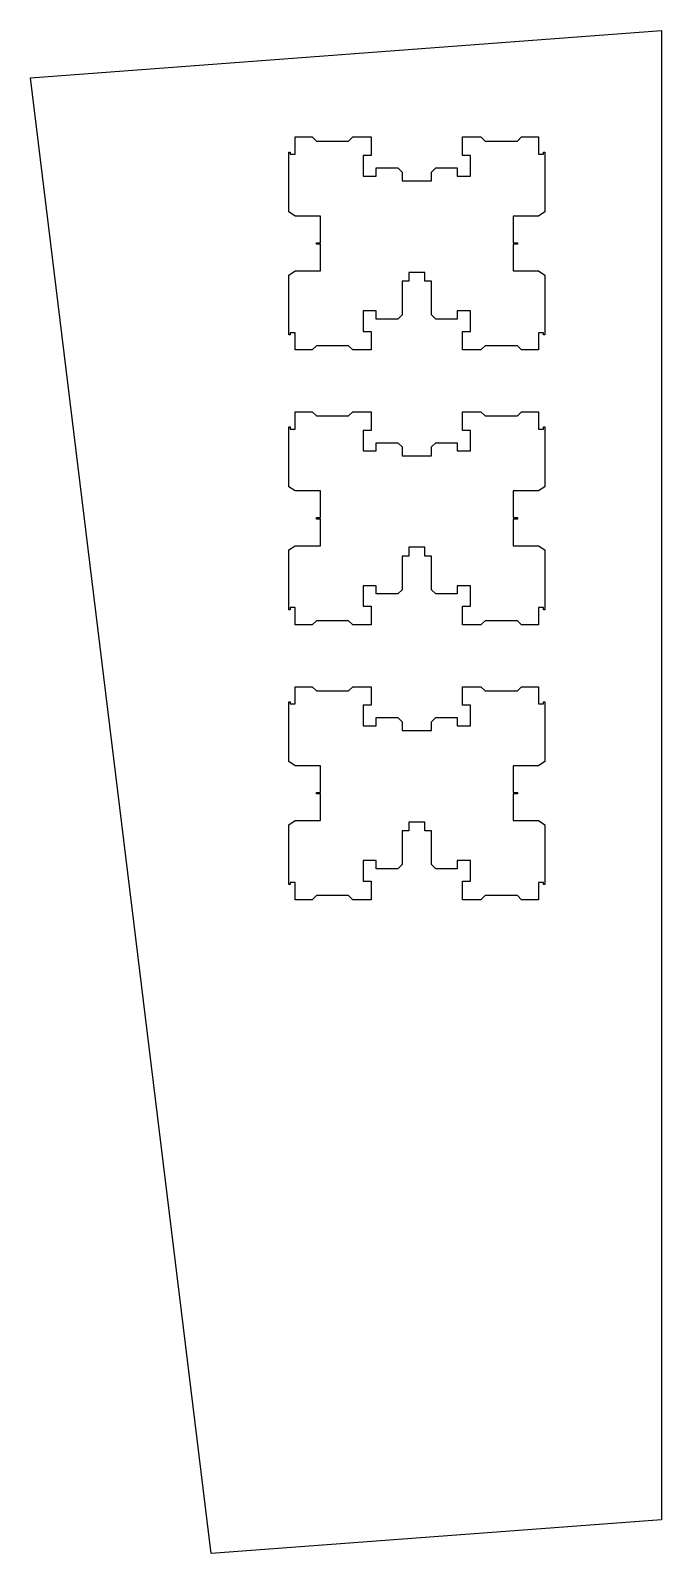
# Model space of a CAD drawing. Header units: millimetres. Extents: x -26 to 66, y 0 to 222.
import ezdxf

# ---------------------------------------------------------------- set-up
doc = ezdxf.new("R2010")
doc.units = ezdxf.units.MM
doc.linetypes.add('DASHDOTX2', pattern=[2, 1, -0.5, 0, -0.5])
doc.layers.add('Ano_Line_Property', color=10, linetype='DASHDOTX2')
doc.layers.add('Pln_Elv_04', color=8, linetype='Continuous')

msp = doc.modelspace()

# ---------------------------------------------------------------- linework, layer by layer
at = {"layer": 'Ano_Line_Property', "ltscale": 2500}
msp.add_lwpolyline([(-26.3, 214.77), (65.6, 221.66), (65.6, 4.92), (0, 0)], close=True, dxfattribs=at)
at = {"layer": 'Pln_Elv_04', "ltscale": 2500}
for points in [[(12.23, 186.66), (15.93, 186.66), (15.93, 190.56), (15.33, 190.56), (15.33, 190.76), (15.93, 190.76), (15.93, 194.66), (12.23, 194.66), (11.33, 195.26), (11.33, 195.38), (11.33, 197.06), (11.33, 198.36), (11.33, 203.66), (11.33, 203.96), (11.53, 203.96), (11.53, 203.66), (11.98, 203.66), (12.23, 203.66), (12.23, 205.46), (12.23, 205.56), (12.23, 206.16), (14.73, 206.16), (15.33, 205.56), (17.63, 205.56), (20.03, 205.56), (20.63, 206.16), (23.33, 206.16), (23.33, 203.46), (22.13, 203.46), (22.13, 200.46), (24.06, 200.46), (24.06, 201.66), (25.66, 201.66), (27.21, 201.66), (27.81, 201.06), (27.81, 199.76), (32.11, 199.76), (32.11, 201.06), (32.71, 201.66), (34.26, 201.66), (35.86, 201.66), (35.86, 200.46), (37.8, 200.46), (37.8, 203.46), (36.6, 203.46), (36.6, 203.56), (36.6, 205.46), (36.6, 205.56), (36.6, 206.16), (39.3, 206.16), (39.9, 205.56), (42.3, 205.56), (44.6, 205.56), (45.2, 206.16), (47.7, 206.16), (47.7, 203.66), (48.4, 203.66), (48.4, 203.96), (48.6, 203.96), (48.6, 198.06), (48.6, 195.26), (47.7, 194.66), (44, 194.66), (44, 190.76), (44.6, 190.76), (44.6, 190.56), (44, 190.56), (44, 186.66), (47.7, 186.66), (48.6, 186.06), (48.6, 185.94), (48.6, 184.26), (48.6, 182.96), (48.6, 177.66), (48.6, 177.36), (48.4, 177.36), (48.4, 177.66), (47.95, 177.66), (47.7, 177.66), (47.7, 175.86), (47.7, 175.76), (47.7, 175.16), (45.2, 175.16), (44.6, 175.76), (42.3, 175.76), (39.9, 175.76), (39.3, 175.16), (36.6, 175.16), (36.6, 177.86), (37.8, 177.86), (37.8, 180.86), (35.86, 180.86), (35.86, 179.66), (34.26, 179.66), (32.71, 179.66), (32.11, 180.26), (32.11, 181.56), (32.11, 185.16), (31.21, 185.16), (31.11, 185.16), (31.11, 186.46), (28.81, 186.46), (28.81, 185.16), (28.71, 185.16), (27.81, 185.16), (27.81, 181.56), (27.81, 180.26), (27.21, 179.66), (25.66, 179.66), (24.06, 179.66), (24.06, 180.86), (22.13, 180.86), (22.13, 177.86), (23.33, 177.86), (23.33, 177.76), (23.33, 175.86), (23.33, 175.76), (23.33, 175.16), (20.63, 175.16), (20.03, 175.76), (17.63, 175.76), (15.33, 175.76), (14.73, 175.16), (12.23, 175.16), (12.23, 177.66), (11.53, 177.66), (11.53, 177.36), (11.33, 177.36), (11.33, 183.26), (11.33, 186.06)], [(12.23, 146.66), (15.93, 146.66), (15.93, 150.56), (15.33, 150.56), (15.33, 150.76), (15.93, 150.76), (15.93, 154.66), (12.23, 154.66), (11.33, 155.26), (11.33, 155.38), (11.33, 157.06), (11.33, 158.36), (11.33, 163.66), (11.33, 163.96), (11.53, 163.96), (11.53, 163.66), (11.98, 163.66), (12.23, 163.66), (12.23, 165.46), (12.23, 165.56), (12.23, 166.16), (14.73, 166.16), (15.33, 165.56), (17.63, 165.56), (20.03, 165.56), (20.63, 166.16), (23.33, 166.16), (23.33, 163.46), (22.13, 163.46), (22.13, 160.46), (24.06, 160.46), (24.06, 161.66), (25.66, 161.66), (27.21, 161.66), (27.81, 161.06), (27.81, 159.76), (32.11, 159.76), (32.11, 161.06), (32.71, 161.66), (34.26, 161.66), (35.86, 161.66), (35.86, 160.46), (37.8, 160.46), (37.8, 163.46), (36.6, 163.46), (36.6, 163.56), (36.6, 165.46), (36.6, 165.56), (36.6, 166.16), (39.3, 166.16), (39.9, 165.56), (42.3, 165.56), (44.6, 165.56), (45.2, 166.16), (47.7, 166.16), (47.7, 163.66), (48.4, 163.66), (48.4, 163.96), (48.6, 163.96), (48.6, 158.06), (48.6, 155.26), (47.7, 154.66), (44, 154.66), (44, 150.76), (44.6, 150.76), (44.6, 150.56), (44, 150.56), (44, 146.66), (47.7, 146.66), (48.6, 146.06), (48.6, 145.94), (48.6, 144.26), (48.6, 142.96), (48.6, 137.66), (48.6, 137.36), (48.4, 137.36), (48.4, 137.66), (47.95, 137.66), (47.7, 137.66), (47.7, 135.86), (47.7, 135.76), (47.7, 135.16), (45.2, 135.16), (44.6, 135.76), (42.3, 135.76), (39.9, 135.76), (39.3, 135.16), (36.6, 135.16), (36.6, 137.86), (37.8, 137.86), (37.8, 140.86), (35.86, 140.86), (35.86, 139.66), (34.26, 139.66), (32.71, 139.66), (32.11, 140.26), (32.11, 141.56), (32.11, 145.16), (31.21, 145.16), (31.11, 145.16), (31.11, 146.46), (28.81, 146.46), (28.81, 145.16), (28.71, 145.16), (27.81, 145.16), (27.81, 141.56), (27.81, 140.26), (27.21, 139.66), (25.66, 139.66), (24.06, 139.66), (24.06, 140.86), (22.13, 140.86), (22.13, 137.86), (23.33, 137.86), (23.33, 137.76), (23.33, 135.86), (23.33, 135.76), (23.33, 135.16), (20.63, 135.16), (20.03, 135.76), (17.63, 135.76), (15.33, 135.76), (14.73, 135.16), (12.23, 135.16), (12.23, 137.66), (11.53, 137.66), (11.53, 137.36), (11.33, 137.36), (11.33, 143.26), (11.33, 146.06)], [(12.23, 106.66), (15.93, 106.66), (15.93, 110.56), (15.33, 110.56), (15.33, 110.76), (15.93, 110.76), (15.93, 114.66), (12.23, 114.66), (11.33, 115.26), (11.33, 115.38), (11.33, 117.06), (11.33, 118.36), (11.33, 123.66), (11.33, 123.96), (11.53, 123.96), (11.53, 123.66), (11.98, 123.66), (12.23, 123.66), (12.23, 125.46), (12.23, 125.56), (12.23, 126.16), (14.73, 126.16), (15.33, 125.56), (17.63, 125.56), (20.03, 125.56), (20.63, 126.16), (23.33, 126.16), (23.33, 123.46), (22.13, 123.46), (22.13, 120.46), (24.06, 120.46), (24.06, 121.66), (25.66, 121.66), (27.21, 121.66), (27.81, 121.06), (27.81, 119.76), (32.11, 119.76), (32.11, 121.06), (32.71, 121.66), (34.26, 121.66), (35.86, 121.66), (35.86, 120.46), (37.8, 120.46), (37.8, 123.46), (36.6, 123.46), (36.6, 123.56), (36.6, 125.46), (36.6, 125.56), (36.6, 126.16), (39.3, 126.16), (39.9, 125.56), (42.3, 125.56), (44.6, 125.56), (45.2, 126.16), (47.7, 126.16), (47.7, 123.66), (48.4, 123.66), (48.4, 123.96), (48.6, 123.96), (48.6, 118.06), (48.6, 115.26), (47.7, 114.66), (44, 114.66), (44, 110.76), (44.6, 110.76), (44.6, 110.56), (44, 110.56), (44, 106.66), (47.7, 106.66), (48.6, 106.06), (48.6, 105.94), (48.6, 104.26), (48.6, 102.96), (48.6, 97.66), (48.6, 97.36), (48.4, 97.36), (48.4, 97.66), (47.95, 97.66), (47.7, 97.66), (47.7, 95.86), (47.7, 95.76), (47.7, 95.16), (45.2, 95.16), (44.6, 95.76), (42.3, 95.76), (39.9, 95.76), (39.3, 95.16), (36.6, 95.16), (36.6, 97.86), (37.8, 97.86), (37.8, 100.86), (35.86, 100.86), (35.86, 99.66), (34.26, 99.66), (32.71, 99.66), (32.11, 100.26), (32.11, 101.56), (32.11, 105.16), (31.21, 105.16), (31.11, 105.16), (31.11, 106.46), (28.81, 106.46), (28.81, 105.16), (28.71, 105.16), (27.81, 105.16), (27.81, 101.56), (27.81, 100.26), (27.21, 99.66), (25.66, 99.66), (24.06, 99.66), (24.06, 100.86), (22.13, 100.86), (22.13, 97.86), (23.33, 97.86), (23.33, 97.76), (23.33, 95.86), (23.33, 95.76), (23.33, 95.16), (20.63, 95.16), (20.03, 95.76), (17.63, 95.76), (15.33, 95.76), (14.73, 95.16), (12.23, 95.16), (12.23, 97.66), (11.53, 97.66), (11.53, 97.36), (11.33, 97.36), (11.33, 103.26), (11.33, 106.06)]]:
    msp.add_lwpolyline(points, close=True, dxfattribs=at)

doc.saveas('drawing.dxf')
